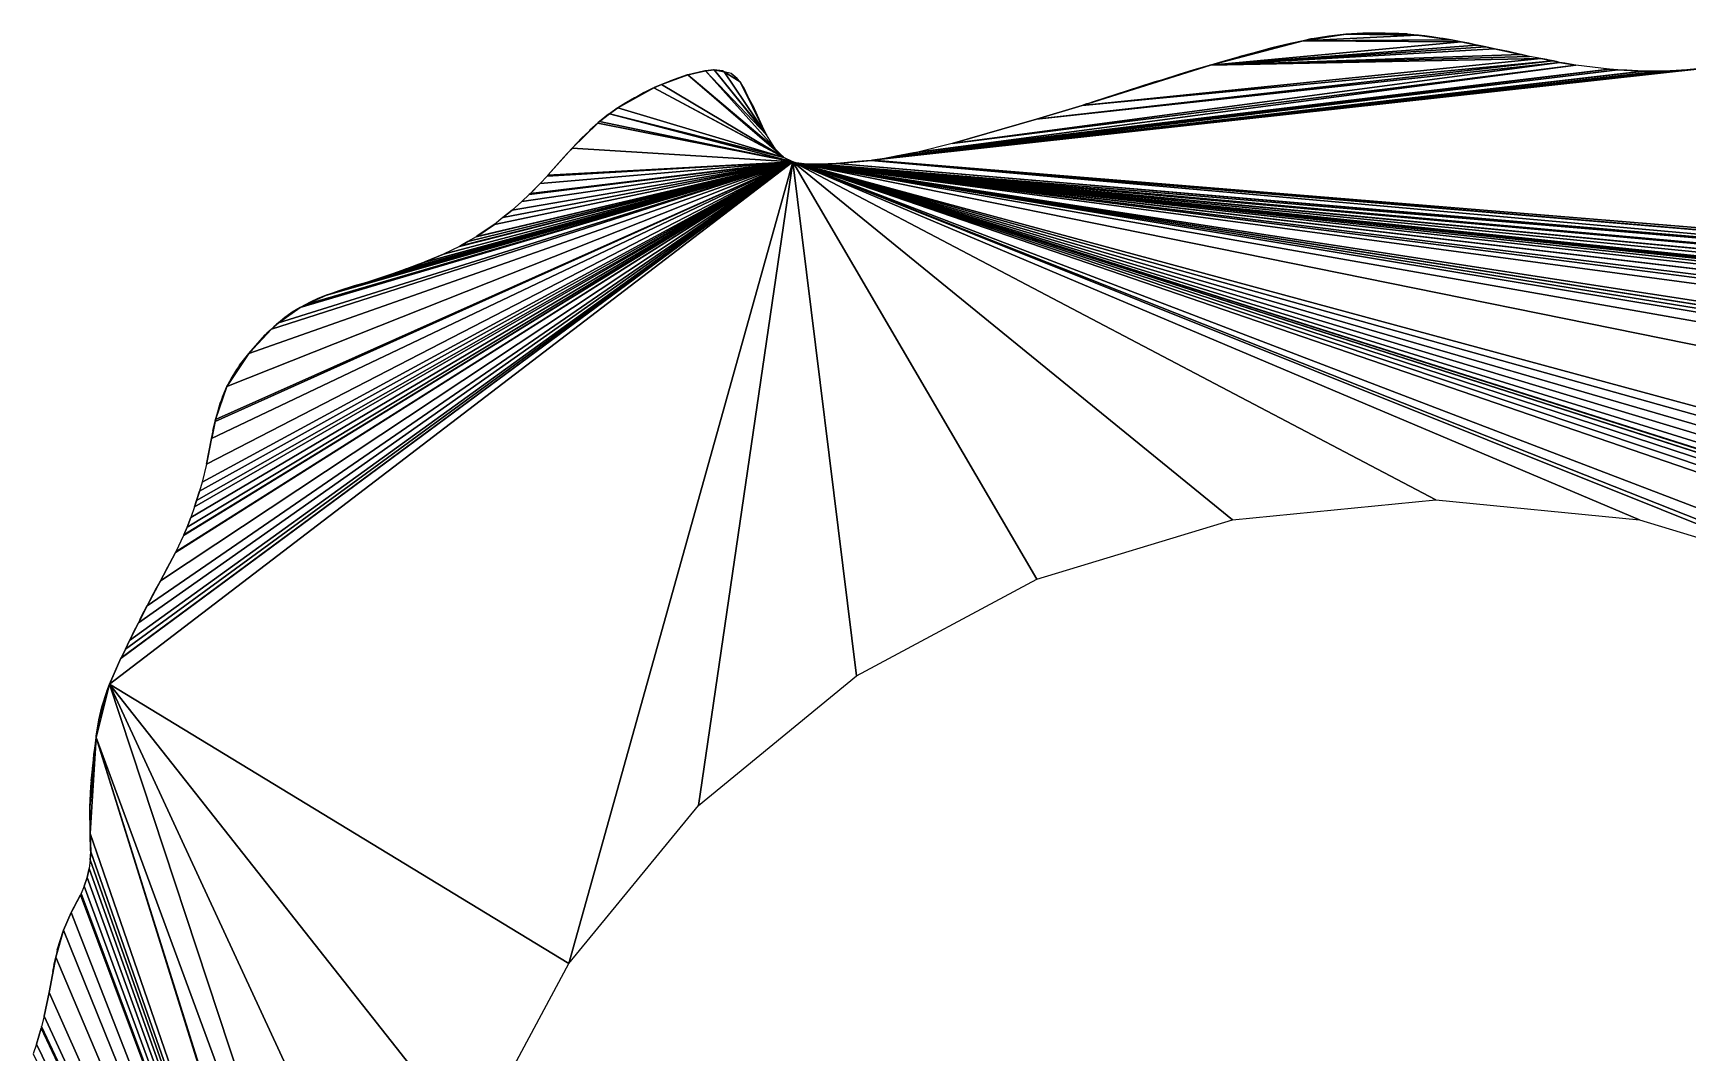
# Model space of a CAD drawing. Extents: x -96 to 96, y -92 to 94.
# Drawn here: x -83.4 to 15, y 29.1 to 89.8 of the extents above; entities that cross this region are included whole.
import ezdxf

# ---------------------------------------------------------------- set-up
doc = ezdxf.new("R2010")
doc.units = 0

msp = doc.modelspace()

# ---------------------------------------------------------------- linework, layer by layer
for points in [[(-5.351, 89.685, 102), (-7.357, 89.418, 102), (-7.903, 89.294, 102)], [(-1.11, 89.637, 102), (-5.351, 89.685, 102), (-7.903, 89.294, 102)], [(0.898, 89.341, 102), (-1.11, 89.637, 102), (-7.903, 89.294, 102)], [(-5.351, 89.685, 102), (-6.377, 89.564, 102), (-7.357, 89.418, 102)], [(-4.313, 89.749, 102), (-4.344, 89.748, 102), (-5.351, 89.685, 102)], [(-1.11, 89.637, 102), (-4.313, 89.749, 102), (-5.351, 89.685, 102)], [(-3.237, 89.749, 102), (-3.269, 89.751, 102), (-4.313, 89.749, 102)], [(-1.11, 89.637, 102), (-3.237, 89.749, 102), (-4.313, 89.749, 102)], [(-2.209, 89.723, 102), (-3.014, 89.749, 102), (-3.237, 89.749, 102)], [(-1.11, 89.637, 102), (-2.209, 89.723, 102), (-3.237, 89.749, 102)], [(-2.209, 89.723, 102), (-2.225, 89.725, 102), (-3.014, 89.749, 102)], [(-1.694, 89.697, 102), (-1.704, 89.699, 102), (-2.209, 89.723, 102)], [(-1.11, 89.637, 102), (-1.694, 89.697, 102), (-2.209, 89.723, 102)], [(-0.66, 89.589, 102), (-1.068, 89.634, 102), (-1.11, 89.637, 102)], [(-0.238, 89.522, 102), (-0.66, 89.589, 102), (-1.11, 89.637, 102)], [(0.35, 89.432, 102), (-0.238, 89.522, 102), (-1.11, 89.637, 102)], [(0.898, 89.341, 102), (0.35, 89.432, 102), (-1.11, 89.637, 102)], [(-0.66, 89.589, 102), (-1.048, 89.633, 102), (-1.068, 89.634, 102)], [(0.35, 89.432, 102), (-0.138, 89.514, 102), (-0.238, 89.522, 102)], [(-7.903, 89.294, 102), (-12.661, 88.053, 102), (-13.41, 87.84, 102)], [(1.492, 89.223, 102), (-7.903, 89.294, 102), (-13.41, 87.84, 102)], [(2.435, 89.038, 102), (1.492, 89.223, 102), (-13.41, 87.84, 102)], [(2.956, 88.925, 102), (2.435, 89.038, 102), (-13.41, 87.84, 102)], [(3.478, 88.815, 102), (2.956, 88.925, 102), (-13.41, 87.84, 102)], [(5.044, 88.487, 102), (3.478, 88.815, 102), (-13.41, 87.84, 102)], [(-7.903, 89.294, 102), (-11.698, 88.346, 102), (-12.661, 88.053, 102)], [(-7.903, 89.294, 102), (-10.895, 88.554, 102), (-11.698, 88.346, 102)], [(-10.895, 88.554, 102), (-11.652, 88.362, 102), (-11.698, 88.346, 102)], [(-10.895, 88.554, 102), (-11.567, 88.386, 102), (-11.652, 88.362, 102)], [(-7.903, 89.294, 102), (-8.666, 89.128, 102), (-10.895, 88.554, 102)], [(-8.666, 89.128, 102), (-9.751, 88.872, 102), (-10.895, 88.554, 102)], [(-7.903, 89.294, 102), (-8.629, 89.138, 102), (-8.666, 89.128, 102)], [(-7.357, 89.418, 102), (-7.444, 89.403, 102), (-7.903, 89.294, 102)], [(1.492, 89.223, 102), (0.898, 89.341, 102), (-7.903, 89.294, 102)], [(0.898, 89.341, 102), (0.426, 89.422, 102), (0.35, 89.432, 102)], [(1.428, 89.239, 102), (1.362, 89.254, 102), (0.898, 89.341, 102)], [(1.492, 89.223, 102), (1.428, 89.239, 102), (0.898, 89.341, 102)], [(1.95, 89.143, 102), (1.867, 89.159, 102), (1.492, 89.223, 102)], [(2.435, 89.038, 102), (1.95, 89.143, 102), (1.492, 89.223, 102)], [(2.956, 88.925, 102), (2.472, 89.032, 102), (2.435, 89.038, 102)], [(3.478, 88.815, 102), (2.994, 88.92, 102), (2.956, 88.925, 102)], [(4.315, 88.649, 102), (4.3, 88.652, 102), (3.478, 88.815, 102)], [(5.044, 88.487, 102), (4.315, 88.649, 102), (3.478, 88.815, 102)], [(-42.912, 87.565, 102), (-42.933, 87.57, 102), (-43.418, 87.505, 102)], [(-39.802, 83.712, 102), (-42.912, 87.565, 102), (-43.418, 87.505, 102)], [(-42.304, 87.455, 102), (-42.411, 87.503, 102), (-42.912, 87.565, 102)], [(-39.847, 83.799, 102), (-42.304, 87.455, 102), (-42.912, 87.565, 102)], [(-39.802, 83.712, 102), (-39.847, 83.799, 102), (-42.912, 87.565, 102)], [(16.041, 87.667, 102), (15.519, 87.619, 102), (-33.494, 82.188, 102)], [(57.792, 74.719, 102), (16.041, 87.667, 102), (-33.494, 82.188, 102)], [(15.519, 87.619, 102), (14.914, 87.567, 102), (-33.494, 82.188, 102)], [(14.914, 87.567, 102), (13.953, 87.509, 102), (-33.494, 82.188, 102)], [(10.814, 87.561, 102), (-32.78, 82.305, 102), (-33.494, 82.188, 102)], [(12.313, 87.483, 102), (10.814, 87.561, 102), (-33.494, 82.188, 102)], [(10.308, 87.601, 102), (-32.189, 82.409, 102), (-32.78, 82.305, 102)], [(10.814, 87.561, 102), (10.308, 87.601, 102), (-32.78, 82.305, 102)], [(10.3, 87.601, 102), (-30.8, 82.673, 102), (-32.189, 82.409, 102)], [(10.308, 87.601, 102), (10.3, 87.601, 102), (-32.189, 82.409, 102)], [(8.315, 87.846, 102), (-28.764, 83.183, 102), (-30.8, 82.673, 102)], [(10.3, 87.601, 102), (8.315, 87.846, 102), (-30.8, 82.673, 102)], [(7.351, 88.006, 102), (-23.737, 84.635, 102), (-28.764, 83.183, 102)], [(8.315, 87.846, 102), (7.351, 88.006, 102), (-28.764, 83.183, 102)], [(6.967, 88.099, 102), (-21.036, 85.44, 102), (-23.737, 84.635, 102)], [(7.351, 88.006, 102), (6.967, 88.099, 102), (-23.737, 84.635, 102)], [(6.226, 88.235, 102), (-13.41, 87.84, 102), (-21.036, 85.44, 102)], [(6.967, 88.099, 102), (6.226, 88.235, 102), (-21.036, 85.44, 102)], [(-13.41, 87.84, 102), (-20.659, 85.571, 102), (-21.036, 85.44, 102)], [(-13.41, 87.84, 102), (-19.029, 86.091, 102), (-20.659, 85.571, 102)], [(-13.41, 87.84, 102), (-16.317, 86.957, 102), (-19.029, 86.091, 102)], [(-13.41, 87.84, 102), (-14.395, 87.563, 102), (-16.317, 86.957, 102)], [(-14.395, 87.563, 102), (-15.294, 87.286, 102), (-16.317, 86.957, 102)], [(-13.41, 87.84, 102), (-13.489, 87.818, 102), (-14.395, 87.563, 102)], [(-13.489, 87.818, 102), (-14.379, 87.568, 102), (-14.395, 87.563, 102)], [(-13.41, 87.84, 102), (-13.458, 87.828, 102), (-13.489, 87.818, 102)], [(-13.41, 87.84, 102), (-13.432, 87.835, 102), (-13.458, 87.828, 102)], [(5.566, 88.366, 102), (5.044, 88.487, 102), (-13.41, 87.84, 102)], [(6.226, 88.235, 102), (5.566, 88.366, 102), (-13.41, 87.84, 102)], [(5.323, 88.426, 102), (5.081, 88.481, 102), (5.044, 88.487, 102)], [(5.566, 88.366, 102), (5.323, 88.426, 102), (5.044, 88.487, 102)], [(6.717, 88.151, 102), (6.586, 88.176, 102), (6.226, 88.235, 102)], [(6.967, 88.099, 102), (6.717, 88.151, 102), (6.226, 88.235, 102)], [(7.159, 88.056, 102), (6.987, 88.096, 102), (6.967, 88.099, 102)], [(7.351, 88.006, 102), (7.159, 88.056, 102), (6.967, 88.099, 102)], [(8.315, 87.846, 102), (7.653, 87.96, 102), (7.351, 88.006, 102)], [(10.814, 87.561, 102), (10.318, 87.601, 102), (10.308, 87.601, 102)], [(11.344, 87.541, 102), (11.279, 87.546, 102), (10.814, 87.561, 102)], [(12.313, 87.483, 102), (11.344, 87.541, 102), (10.814, 87.561, 102)], [(-46.029, 86.688, 102), (-46.461, 86.522, 102), (-46.494, 86.505, 102)], [(-38.791, 82.377, 102), (-46.029, 86.688, 102), (-46.494, 86.505, 102)], [(-46.029, 86.688, 102), (-46.064, 86.679, 102), (-46.461, 86.522, 102)], [(-44.461, 87.275, 102), (-45.544, 86.896, 102), (-46.029, 86.688, 102)], [(-38.791, 82.377, 102), (-44.461, 87.275, 102), (-46.029, 86.688, 102)], [(-44.461, 87.275, 102), (-45.505, 86.911, 102), (-45.544, 86.896, 102)], [(-44.461, 87.275, 102), (-44.499, 87.268, 102), (-45.505, 86.911, 102)], [(-43.418, 87.505, 102), (-43.455, 87.506, 102), (-44.461, 87.275, 102)], [(-39.307, 82.903, 102), (-43.418, 87.505, 102), (-44.461, 87.275, 102)], [(-39.28, 82.866, 102), (-39.307, 82.903, 102), (-44.461, 87.275, 102)], [(-38.791, 82.377, 102), (-39.28, 82.866, 102), (-44.461, 87.275, 102)], [(-39.307, 82.903, 102), (-39.802, 83.712, 102), (-43.418, 87.505, 102)], [(-41.367, 86.86, 102), (-41.889, 87.349, 102), (-42.304, 87.455, 102)], [(-39.847, 83.799, 102), (-41.367, 86.86, 102), (-42.304, 87.455, 102)], [(-41.367, 86.86, 102), (-41.537, 87.053, 102), (-41.889, 87.349, 102)], [(-40.901, 85.974, 102), (-41.162, 86.531, 102), (-41.367, 86.86, 102)], [(-39.847, 83.799, 102), (-40.901, 85.974, 102), (-41.367, 86.86, 102)], [(13.916, 87.509, 102), (13.431, 87.489, 102), (-33.494, 82.188, 102)], [(13.953, 87.509, 102), (13.916, 87.509, 102), (-33.494, 82.188, 102)], [(13.431, 87.489, 102), (13.263, 87.487, 102), (-33.494, 82.188, 102)], [(13.263, 87.487, 102), (12.388, 87.48, 102), (-33.494, 82.188, 102)], [(12.388, 87.48, 102), (12.313, 87.483, 102), (-33.494, 82.188, 102)], [(-16.317, 86.957, 102), (-16.838, 86.804, 102), (-19.029, 86.091, 102)], [(-16.317, 86.957, 102), (-16.71, 86.848, 102), (-16.838, 86.804, 102)], [(13.263, 87.487, 102), (13.094, 87.494, 102), (12.388, 87.48, 102)], [(-46.494, 86.505, 102), (-48.152, 85.604, 102), (-48.637, 85.316, 102)], [(-38.758, 82.353, 102), (-46.494, 86.505, 102), (-48.637, 85.316, 102)], [(-46.494, 86.505, 102), (-47.593, 85.911, 102), (-48.152, 85.604, 102)], [(-47.593, 85.911, 102), (-48.115, 85.629, 102), (-48.152, 85.604, 102)], [(-47.593, 85.911, 102), (-47.63, 85.895, 102), (-48.115, 85.629, 102)], [(-46.494, 86.505, 102), (-47.071, 86.229, 102), (-47.593, 85.911, 102)], [(-47.071, 86.229, 102), (-47.108, 86.207, 102), (-47.593, 85.911, 102)], [(-46.494, 86.505, 102), (-46.547, 86.481, 102), (-47.071, 86.229, 102)], [(-38.758, 82.353, 102), (-38.791, 82.377, 102), (-46.494, 86.505, 102)], [(-40.901, 85.974, 102), (-41.138, 86.487, 102), (-41.162, 86.531, 102)], [(-39.847, 83.799, 102), (-40.852, 85.881, 102), (-40.901, 85.974, 102)], [(-40.154, 84.443, 102), (-40.626, 85.487, 102), (-40.852, 85.881, 102)], [(-39.847, 83.799, 102), (-40.154, 84.443, 102), (-40.852, 85.881, 102)], [(-19.029, 86.091, 102), (-20.372, 85.665, 102), (-20.659, 85.571, 102)], [(-49.132, 84.959, 102), (-49.18, 84.927, 102), (-49.715, 84.487, 102)], [(-38.236, 82.099, 102), (-49.132, 84.959, 102), (-49.715, 84.487, 102)], [(-48.637, 85.316, 102), (-48.674, 85.296, 102), (-49.132, 84.959, 102)], [(-38.758, 82.353, 102), (-48.637, 85.316, 102), (-49.132, 84.959, 102)], [(-38.236, 82.099, 102), (-38.758, 82.353, 102), (-49.132, 84.959, 102)], [(-40.154, 84.443, 102), (-40.324, 84.831, 102), (-40.626, 85.487, 102)], [(-23.737, 84.635, 102), (-23.94, 84.58, 102), (-28.764, 83.183, 102)], [(-21.036, 85.44, 102), (-22.115, 85.119, 102), (-23.737, 84.635, 102)], [(-20.659, 85.571, 102), (-20.769, 85.538, 102), (-21.036, 85.44, 102)], [(-49.819, 84.402, 102), (-50.359, 83.903, 102), (-51.334, 82.906, 102)], [(-38.236, 82.099, 102), (-49.819, 84.402, 102), (-51.334, 82.906, 102)], [(-50.359, 83.903, 102), (-50.761, 83.518, 102), (-51.334, 82.906, 102)], [(-49.819, 84.402, 102), (-50.291, 83.971, 102), (-50.359, 83.903, 102)], [(-49.715, 84.487, 102), (-49.789, 84.428, 102), (-49.819, 84.402, 102)], [(-38.236, 82.099, 102), (-49.715, 84.487, 102), (-49.819, 84.402, 102)], [(-51.334, 82.906, 102), (-51.83, 82.382, 102), (-52.79, 81.299, 102)], [(-38.236, 82.099, 102), (-51.334, 82.906, 102), (-52.79, 81.299, 102)], [(-51.334, 82.906, 102), (-51.431, 82.806, 102), (-51.83, 82.382, 102)], [(-30.8, 82.673, 102), (-32.106, 82.428, 102), (-32.189, 82.409, 102)], [(-30.8, 82.673, 102), (-31.06, 82.631, 102), (-32.106, 82.428, 102)], [(-38.236, 82.099, 102), (-78.163, 52.588, 102), (-78.849, 51.042, 102)], [(-51.551, 34.445, 102), (-38.236, 82.099, 102), (-78.849, 51.042, 102)], [(-38.236, 82.099, 102), (-78.159, 52.595, 102), (-78.163, 52.588, 102)], [(-38.236, 82.099, 102), (-77.895, 53.119, 102), (-78.159, 52.595, 102)], [(-38.236, 82.099, 102), (-77.658, 53.651, 102), (-77.895, 53.119, 102)], [(-38.236, 82.099, 102), (-77.129, 54.695, 102), (-77.658, 53.651, 102)], [(-38.236, 82.099, 102), (-76.605, 55.7, 102), (-77.129, 54.695, 102)], [(-38.236, 82.099, 102), (-75.821, 57.192, 102), (-76.605, 55.7, 102)], [(-38.236, 82.099, 102), (-74.921, 58.866, 102), (-75.821, 57.192, 102)], [(-38.236, 82.099, 102), (-74.9, 58.907, 102), (-74.921, 58.866, 102)], [(-38.236, 82.099, 102), (-74.438, 59.877, 102), (-74.9, 58.907, 102)], [(-38.236, 82.099, 102), (-74.419, 59.92, 102), (-74.438, 59.877, 102)], [(-38.236, 82.099, 102), (-74.235, 60.386, 102), (-74.419, 59.92, 102)], [(-38.236, 82.099, 102), (-74.003, 60.956, 102), (-74.235, 60.386, 102)], [(-38.236, 82.099, 102), (-73.784, 61.588, 102), (-74.003, 60.956, 102)], [(-38.236, 82.099, 102), (-73.665, 61.965, 102), (-73.784, 61.588, 102)], [(-38.236, 82.099, 102), (-73.499, 62.524, 102), (-73.665, 61.965, 102)], [(-38.236, 82.099, 102), (-73.343, 63.045, 102), (-73.499, 62.524, 102)], [(-38.236, 82.099, 102), (-73.08, 64.126, 102), (-73.343, 63.045, 102)], [(-38.236, 82.099, 102), (-72.772, 65.655, 102), (-73.08, 64.126, 102)], [(-38.236, 82.099, 102), (-72.567, 66.662, 102), (-72.772, 65.655, 102)], [(-38.236, 82.099, 102), (-72.54, 66.771, 102), (-72.567, 66.662, 102)], [(-38.236, 82.099, 102), (-71.87, 68.749, 102), (-72.54, 66.771, 102)], [(-38.236, 82.099, 102), (-70.568, 70.711, 102), (-71.87, 68.749, 102)], [(-38.236, 82.099, 102), (-69.213, 72.16, 102), (-70.568, 70.711, 102)], [(-38.236, 82.099, 102), (-68.797, 72.529, 102), (-69.213, 72.16, 102)], [(-38.236, 82.099, 102), (-67.51, 73.432, 102), (-68.797, 72.529, 102)], [(-38.236, 82.099, 102), (-67.183, 73.614, 102), (-67.51, 73.432, 102)], [(-38.236, 82.099, 102), (-65.896, 74.185, 102), (-67.183, 73.614, 102)], [(-38.236, 82.099, 102), (-65.859, 74.198, 102), (-65.896, 74.185, 102)], [(-38.236, 82.099, 102), (-65.148, 74.446, 102), (-65.859, 74.198, 102)], [(-38.236, 82.099, 102), (-63.566, 74.932, 102), (-65.148, 74.446, 102)], [(-38.236, 82.099, 102), (-62.017, 75.434, 102), (-63.566, 74.932, 102)], [(-38.236, 82.099, 102), (-61.458, 75.63, 102), (-62.017, 75.434, 102)], [(-38.236, 82.099, 102), (-61.199, 75.732, 102), (-61.458, 75.63, 102)], [(-38.236, 82.099, 102), (-60.189, 76.114, 102), (-61.199, 75.732, 102)], [(-38.236, 82.099, 102), (-58.995, 76.617, 102), (-60.189, 76.114, 102)], [(-38.236, 82.099, 102), (-58.044, 77.069, 102), (-58.995, 76.617, 102)], [(-38.236, 82.099, 102), (-57.977, 77.103, 102), (-58.044, 77.069, 102)], [(-38.236, 82.099, 102), (-57.539, 77.363, 102), (-57.977, 77.103, 102)], [(-38.236, 82.099, 102), (-57.045, 77.646, 102), (-57.539, 77.363, 102)], [(-38.236, 82.099, 102), (-57.015, 77.664, 102), (-57.045, 77.646, 102)], [(-38.236, 82.099, 102), (-55.968, 78.382, 102), (-57.015, 77.664, 102)], [(-38.236, 82.099, 102), (-55.458, 78.78, 102), (-55.968, 78.382, 102)], [(-38.236, 82.099, 102), (-54.915, 79.223, 102), (-55.458, 78.78, 102)], [(-38.236, 82.099, 102), (-54.336, 79.735, 102), (-54.915, 79.223, 102)], [(-38.236, 82.099, 102), (-53.891, 80.154, 102), (-54.336, 79.735, 102)], [(-38.236, 82.099, 102), (-53.819, 80.224, 102), (-53.891, 80.154, 102)], [(-38.236, 82.099, 102), (-53.251, 80.81, 102), (-53.819, 80.224, 102)], [(-38.236, 82.099, 102), (-52.837, 81.248, 102), (-53.251, 80.81, 102)], [(-38.236, 82.099, 102), (-52.79, 81.299, 102), (-52.837, 81.248, 102)], [(-51.551, 34.445, 102), (-43.841, 43.841, 102), (-38.236, 82.099, 102)], [(-43.841, 43.841, 102), (-34.445, 51.551, 102), (-38.236, 82.099, 102)], [(-38.236, 82.099, 102), (-38.717, 82.336, 102), (-38.758, 82.353, 102)], [(82.768, 43.735, 102), (-38.032, 82.037, 102), (-38.236, 82.099, 102)], [(82.791, 43.68, 102), (82.768, 43.735, 102), (-38.236, 82.099, 102)], [(83.037, 43.139, 102), (82.791, 43.68, 102), (-38.236, 82.099, 102)], [(83.048, 43.112, 102), (83.037, 43.139, 102), (-38.236, 82.099, 102)], [(83.413, 42.243, 102), (83.048, 43.112, 102), (-38.236, 82.099, 102)], [(83.899, 41.18, 102), (83.413, 42.243, 102), (-38.236, 82.099, 102)], [(84.411, 40.003, 102), (83.899, 41.18, 102), (-38.236, 82.099, 102)], [(86.616, 34.316, 102), (84.411, 40.003, 102), (-38.236, 82.099, 102)], [(87.22, 32.489, 102), (86.616, 34.316, 102), (-38.236, 82.099, 102)], [(23.726, 57.281, 102), (87.22, 32.489, 102), (-38.236, 82.099, 102)], [(12.096, 60.809, 102), (23.726, 57.281, 102), (-38.236, 82.099, 102)], [(0, 62, 102), (12.096, 60.809, 102), (-38.236, 82.099, 102)], [(-12.096, 60.809, 102), (0, 62, 102), (-38.236, 82.099, 102)], [(-23.726, 57.281, 102), (-12.096, 60.809, 102), (-38.236, 82.099, 102)], [(-34.445, 51.551, 102), (-23.726, 57.281, 102), (-38.236, 82.099, 102)], [(69.104, 65.184, 102), (-37.714, 81.993, 102), (-38.032, 82.037, 102)], [(69.566, 64.664, 102), (69.104, 65.184, 102), (-38.032, 82.037, 102)], [(70.048, 64.132, 102), (69.566, 64.664, 102), (-38.032, 82.037, 102)], [(71.235, 62.786, 102), (70.048, 64.132, 102), (-38.032, 82.037, 102)], [(73.784, 59.36, 102), (71.235, 62.786, 102), (-38.032, 82.037, 102)], [(79.731, 50.136, 102), (73.784, 59.36, 102), (-38.032, 82.037, 102)], [(80.395, 48.843, 102), (79.731, 50.136, 102), (-38.032, 82.037, 102)], [(81.1, 47.352, 102), (80.395, 48.843, 102), (-38.032, 82.037, 102)], [(81.761, 45.979, 102), (81.1, 47.352, 102), (-38.032, 82.037, 102)], [(82.34, 44.713, 102), (81.761, 45.979, 102), (-38.032, 82.037, 102)], [(82.768, 43.735, 102), (82.34, 44.713, 102), (-38.032, 82.037, 102)], [(63.533, 70.075, 102), (-37.657, 81.986, 102), (-37.714, 81.993, 102)], [(64.981, 69.252, 102), (63.533, 70.075, 102), (-37.714, 81.993, 102)], [(65.652, 68.795, 102), (64.981, 69.252, 102), (-37.714, 81.993, 102)], [(66.619, 67.973, 102), (65.652, 68.795, 102), (-37.714, 81.993, 102)], [(68.721, 65.642, 102), (66.619, 67.973, 102), (-37.714, 81.993, 102)], [(69.104, 65.184, 102), (68.721, 65.642, 102), (-37.714, 81.993, 102)], [(59.358, 72.793, 102), (-37.192, 81.958, 102), (-37.657, 81.986, 102)], [(59.832, 72.374, 102), (59.358, 72.793, 102), (-37.657, 81.986, 102)], [(60.394, 71.897, 102), (59.832, 72.374, 102), (-37.657, 81.986, 102)], [(60.644, 71.734, 102), (60.394, 71.897, 102), (-37.657, 81.986, 102)], [(60.924, 71.556, 102), (60.644, 71.734, 102), (-37.657, 81.986, 102)], [(61.445, 71.246, 102), (60.924, 71.556, 102), (-37.657, 81.986, 102)], [(62.214, 70.799, 102), (61.445, 71.246, 102), (-37.657, 81.986, 102)], [(63.533, 70.075, 102), (62.214, 70.799, 102), (-37.657, 81.986, 102)], [(58.836, 73.337, 102), (-36.713, 81.951, 102), (-37.192, 81.958, 102)], [(59.358, 72.793, 102), (58.836, 73.337, 102), (-37.192, 81.958, 102)], [(58.783, 73.401, 102), (-36.605, 81.954, 102), (-36.713, 81.951, 102)], [(58.836, 73.337, 102), (58.783, 73.401, 102), (-36.713, 81.951, 102)], [(-35.627, 81.994, 102), (-35.658, 81.994, 102), (-36.605, 81.954, 102)], [(58.311, 73.983, 102), (-35.627, 81.994, 102), (-36.605, 81.954, 102)], [(58.783, 73.401, 102), (58.311, 73.983, 102), (-36.605, 81.954, 102)], [(-33.562, 82.18, 102), (-35.567, 82.001, 102), (-35.627, 81.994, 102)], [(58.3, 73.997, 102), (-33.562, 82.18, 102), (-35.627, 81.994, 102)], [(58.311, 73.983, 102), (58.3, 73.997, 102), (-35.627, 81.994, 102)], [(-33.562, 82.18, 102), (-34.381, 82.116, 102), (-35.567, 82.001, 102)], [(57.952, 74.49, 102), (-33.494, 82.188, 102), (-33.562, 82.18, 102)], [(58.3, 73.997, 102), (57.952, 74.49, 102), (-33.562, 82.18, 102)], [(57.952, 74.49, 102), (57.792, 74.719, 102), (-33.494, 82.188, 102)], [(-32.189, 82.409, 102), (-32.383, 82.379, 102), (-32.78, 82.305, 102)], [(-53.251, 80.81, 102), (-53.645, 80.411, 102), (-53.819, 80.224, 102)], [(-54.336, 79.735, 102), (-54.384, 79.695, 102), (-54.915, 79.223, 102)], [(-54.915, 79.223, 102), (-55.404, 78.826, 102), (-55.458, 78.78, 102)], [(-55.968, 78.382, 102), (-57.006, 77.671, 102), (-57.015, 77.664, 102)], [(-55.968, 78.382, 102), (-55.982, 78.374, 102), (-57.006, 77.671, 102)], [(-57.539, 77.363, 102), (-57.554, 77.354, 102), (-57.977, 77.103, 102)], [(-60.189, 76.114, 102), (-60.714, 75.919, 102), (-61.199, 75.732, 102)], [(-60.189, 76.114, 102), (-60.677, 75.935, 102), (-60.714, 75.919, 102)], [(-58.995, 76.617, 102), (-60.107, 76.15, 102), (-60.189, 76.114, 102)], [(-63.566, 74.932, 102), (-64.294, 74.72, 102), (-65.148, 74.446, 102)], [(-61.199, 75.732, 102), (-61.201, 75.731, 102), (-61.458, 75.63, 102)], [(-65.896, 74.185, 102), (-66.912, 73.761, 102), (-67.183, 73.614, 102)], [(-65.896, 74.185, 102), (-66.451, 73.966, 102), (-66.912, 73.761, 102)], [(-65.859, 74.198, 102), (-65.876, 74.193, 102), (-65.896, 74.185, 102)], [(-67.51, 73.432, 102), (-68.421, 72.847, 102), (-68.797, 72.529, 102)], [(-67.51, 73.432, 102), (-67.985, 73.16, 102), (-68.421, 72.847, 102)], [(-67.183, 73.614, 102), (-67.462, 73.462, 102), (-67.51, 73.432, 102)], [(-67.183, 73.614, 102), (-67.432, 73.479, 102), (-67.462, 73.462, 102)], [(-67.183, 73.614, 102), (-67.285, 73.565, 102), (-67.432, 73.479, 102)], [(-69.213, 72.16, 102), (-69.608, 71.789, 102), (-70.568, 70.711, 102)], [(-69.213, 72.16, 102), (-69.54, 71.862, 102), (-69.608, 71.789, 102)], [(-69.213, 72.16, 102), (-69.492, 71.907, 102), (-69.54, 71.862, 102)], [(-68.797, 72.529, 102), (-69.079, 72.295, 102), (-69.213, 72.16, 102)], [(-68.797, 72.529, 102), (-68.919, 72.44, 102), (-69.079, 72.295, 102)], [(-69.608, 71.789, 102), (-70.037, 71.316, 102), (-70.568, 70.711, 102)], [(-70.568, 70.711, 102), (-71.621, 69.2, 102), (-71.87, 68.749, 102)], [(-70.568, 70.711, 102), (-71.278, 69.749, 102), (-71.621, 69.2, 102)], [(-70.568, 70.711, 102), (-71.115, 70.014, 102), (-71.278, 69.749, 102)], [(-70.568, 70.711, 102), (-70.862, 70.352, 102), (-71.115, 70.014, 102)], [(-71.621, 69.2, 102), (-71.856, 68.779, 102), (-71.87, 68.749, 102)], [(-71.278, 69.749, 102), (-71.589, 69.262, 102), (-71.621, 69.2, 102)], [(-71.87, 68.749, 102), (-72.155, 68.042, 102), (-72.54, 66.771, 102)], [(-72.155, 68.042, 102), (-72.28, 67.73, 102), (-72.54, 66.771, 102)], [(-71.87, 68.749, 102), (-72.13, 68.137, 102), (-72.155, 68.042, 102)], [(-71.87, 68.749, 102), (-72.096, 68.229, 102), (-72.13, 68.137, 102)], [(-72.567, 66.662, 102), (-72.751, 65.771, 102), (-72.772, 65.655, 102)], [(-72.567, 66.662, 102), (-72.694, 66.119, 102), (-72.751, 65.771, 102)], [(-72.567, 66.662, 102), (-72.68, 66.191, 102), (-72.694, 66.119, 102)], [(-72.54, 66.771, 102), (-72.56, 66.699, 102), (-72.567, 66.662, 102)], [(-72.54, 66.771, 102), (-72.55, 66.736, 102), (-72.56, 66.699, 102)], [(-72.772, 65.655, 102), (-72.984, 64.611, 102), (-73.08, 64.126, 102)], [(-72.772, 65.655, 102), (-72.891, 65.139, 102), (-72.984, 64.611, 102)], [(-73.499, 62.524, 102), (-73.523, 62.449, 102), (-73.665, 61.965, 102)], [(-73.665, 61.965, 102), (-73.669, 61.955, 102), (-73.784, 61.588, 102)], [(-74.235, 60.386, 102), (-74.249, 60.355, 102), (-74.419, 59.92, 102)], [(-74.003, 60.956, 102), (-74.085, 60.759, 102), (-74.235, 60.386, 102)], [(-74.921, 58.866, 102), (-75.508, 57.782, 102), (-75.821, 57.192, 102)], [(-75.821, 57.192, 102), (-76.584, 55.739, 102), (-76.605, 55.7, 102)], [(-75.821, 57.192, 102), (-76.32, 56.255, 102), (-76.584, 55.739, 102)], [(-75.821, 57.192, 102), (-76.077, 56.746, 102), (-76.32, 56.255, 102)], [(-76.32, 56.255, 102), (-76.352, 56.199, 102), (-76.584, 55.739, 102)], [(-76.605, 55.7, 102), (-77.016, 54.938, 102), (-77.129, 54.695, 102)], [(-76.605, 55.7, 102), (-76.879, 55.206, 102), (-77.016, 54.938, 102)], [(-76.605, 55.7, 102), (-76.641, 55.691, 102), (-76.879, 55.206, 102)], [(-77.129, 54.695, 102), (-77.641, 53.689, 102), (-77.658, 53.651, 102)], [(-77.129, 54.695, 102), (-77.379, 54.23, 102), (-77.641, 53.689, 102)], [(-77.895, 53.119, 102), (-78.137, 52.643, 102), (-78.159, 52.595, 102)], [(-77.658, 53.651, 102), (-77.677, 53.612, 102), (-77.895, 53.119, 102)], [(-78.163, 52.588, 102), (-78.635, 51.55, 102), (-78.849, 51.042, 102)], [(-78.849, 51.042, 102), (-79.477, 48.917, 102), (-79.638, 47.874, 102)], [(-62, 0, 102), (-78.849, 51.042, 102), (-79.638, 47.874, 102)], [(-78.849, 51.042, 102), (-79.295, 49.707, 102), (-79.477, 48.917, 102)], [(-78.849, 51.042, 102), (-79.011, 50.608, 102), (-79.295, 49.707, 102)], [(-79.011, 50.608, 102), (-79.206, 50.034, 102), (-79.295, 49.707, 102)], [(-78.849, 51.042, 102), (-79.006, 50.625, 102), (-79.011, 50.608, 102)], [(-78.849, 51.042, 102), (-79.003, 50.632, 102), (-79.006, 50.625, 102)], [(-57.281, 23.726, 102), (-51.551, 34.445, 102), (-78.849, 51.042, 102)], [(-60.809, 12.096, 102), (-57.281, 23.726, 102), (-78.849, 51.042, 102)], [(-62, 0, 102), (-60.809, 12.096, 102), (-78.849, 51.042, 102)], [(-79.295, 49.707, 102), (-79.342, 49.551, 102), (-79.477, 48.917, 102)], [(-79.477, 48.917, 102), (-79.63, 47.948, 102), (-79.638, 47.874, 102)], [(-79.477, 48.917, 102), (-79.563, 48.432, 102), (-79.63, 47.948, 102)], [(-79.638, 47.874, 102), (-79.947, 44.96, 102), (-80.016, 43.735, 102)], [(-79.638, 47.874, 102), (-80.016, 43.735, 102), (-79.997, 42.173, 102)], [(-57.281, -23.726, 102), (-79.638, 47.874, 102), (-79.997, 42.173, 102)], [(-79.638, 47.874, 102), (-79.931, 45.301, 102), (-79.947, 44.96, 102)], [(-79.638, 47.874, 102), (-79.854, 46.028, 102), (-79.931, 45.301, 102)], [(-79.638, 47.874, 102), (-79.789, 46.867, 102), (-79.854, 46.028, 102)], [(-60.809, -12.096, 102), (-62, 0, 102), (-79.638, 47.874, 102)], [(-57.281, -23.726, 102), (-60.809, -12.096, 102), (-79.638, 47.874, 102)], [(-79.947, 44.96, 102), (-80.006, 44.015, 102), (-80.016, 43.735, 102)], [(-80.016, 43.735, 102), (-80.017, 42.766, 102), (-79.997, 42.173, 102)], [(-79.997, 42.173, 102), (-79.997, 42.17, 102), (-79.968, 41.163, 102)], [(-79.997, 42.173, 102), (-79.968, 41.163, 102), (-79.962, 41.089, 102)], [(-57.281, -23.726, 102), (-79.997, 42.173, 102), (-79.962, 41.089, 102)], [(-57.281, -23.726, 102), (-80.001, 40.599, 102), (-80.055, 40.082, 102)], [(-79.962, 41.089, 102), (-80.001, 40.604, 102), (-80.001, 40.599, 102)], [(-57.281, -23.726, 102), (-79.962, 41.089, 102), (-80.001, 40.599, 102)], [(-79.968, 41.163, 102), (-79.966, 41.126, 102), (-79.962, 41.089, 102)], [(-80.17, 39.56, 102), (-80.329, 39.11, 102), (-80.348, 39.038, 102)], [(-57.281, -23.726, 102), (-80.17, 39.56, 102), (-80.348, 39.038, 102)], [(-80.055, 40.082, 102), (-80.145, 39.691, 102), (-80.17, 39.56, 102)], [(-57.281, -23.726, 102), (-80.055, 40.082, 102), (-80.17, 39.56, 102)], [(-80.562, 38.517, 102), (-81.031, 37.658, 102), (-81.118, 37.473, 102)], [(-57.281, -23.726, 102), (-80.562, 38.517, 102), (-81.118, 37.473, 102)], [(-57.281, -23.726, 102), (-80.523, 38.609, 102), (-80.562, 38.517, 102)], [(-57.281, -23.726, 102), (-80.348, 39.038, 102), (-80.523, 38.609, 102)], [(-81.118, 37.473, 102), (-81.579, 36.434, 102), (-81.582, 36.428, 102)], [(-57.281, -23.726, 102), (-81.118, 37.473, 102), (-81.582, 36.428, 102)], [(-81.582, 36.428, 102), (-81.948, 35.252, 102), (-82.041, 34.812, 102)], [(-57.281, -23.726, 102), (-81.582, 36.428, 102), (-82.041, 34.812, 102)], [(-81.582, 36.428, 102), (-81.584, 36.421, 102), (-81.948, 35.252, 102)], [(-82.041, 34.812, 102), (-82.213, 33.957, 102), (-82.43, 32.715, 102)], [(-57.281, -23.726, 102), (-82.041, 34.812, 102), (-82.43, 32.715, 102)], [(-82.041, 34.812, 102), (-82.158, 34.341, 102), (-82.213, 33.957, 102)], [(-82.041, 34.812, 102), (-82.104, 34.566, 102), (-82.158, 34.341, 102)], [(-82.43, 32.715, 102), (-82.612, 31.884, 102), (-82.724, 31.311, 102)], [(-57.281, -23.726, 102), (-82.43, 32.715, 102), (-82.724, 31.311, 102)], [(-82.91, 30.587, 102), (-82.959, 30.444, 102), (-83.185, 29.644, 102)], [(-57.281, -23.726, 102), (-82.91, 30.587, 102), (-83.185, 29.644, 102)], [(-57.281, -23.726, 102), (-82.881, 30.688, 102), (-82.91, 30.587, 102)], [(-57.281, -23.726, 102), (-82.724, 31.311, 102), (-82.881, 30.688, 102)], [(-57.281, -23.726, 102), (-83.185, 29.644, 102), (-83.385, 29.064, 102)]]:
    msp.add_3dface(points)

doc.saveas('drawing.dxf')
